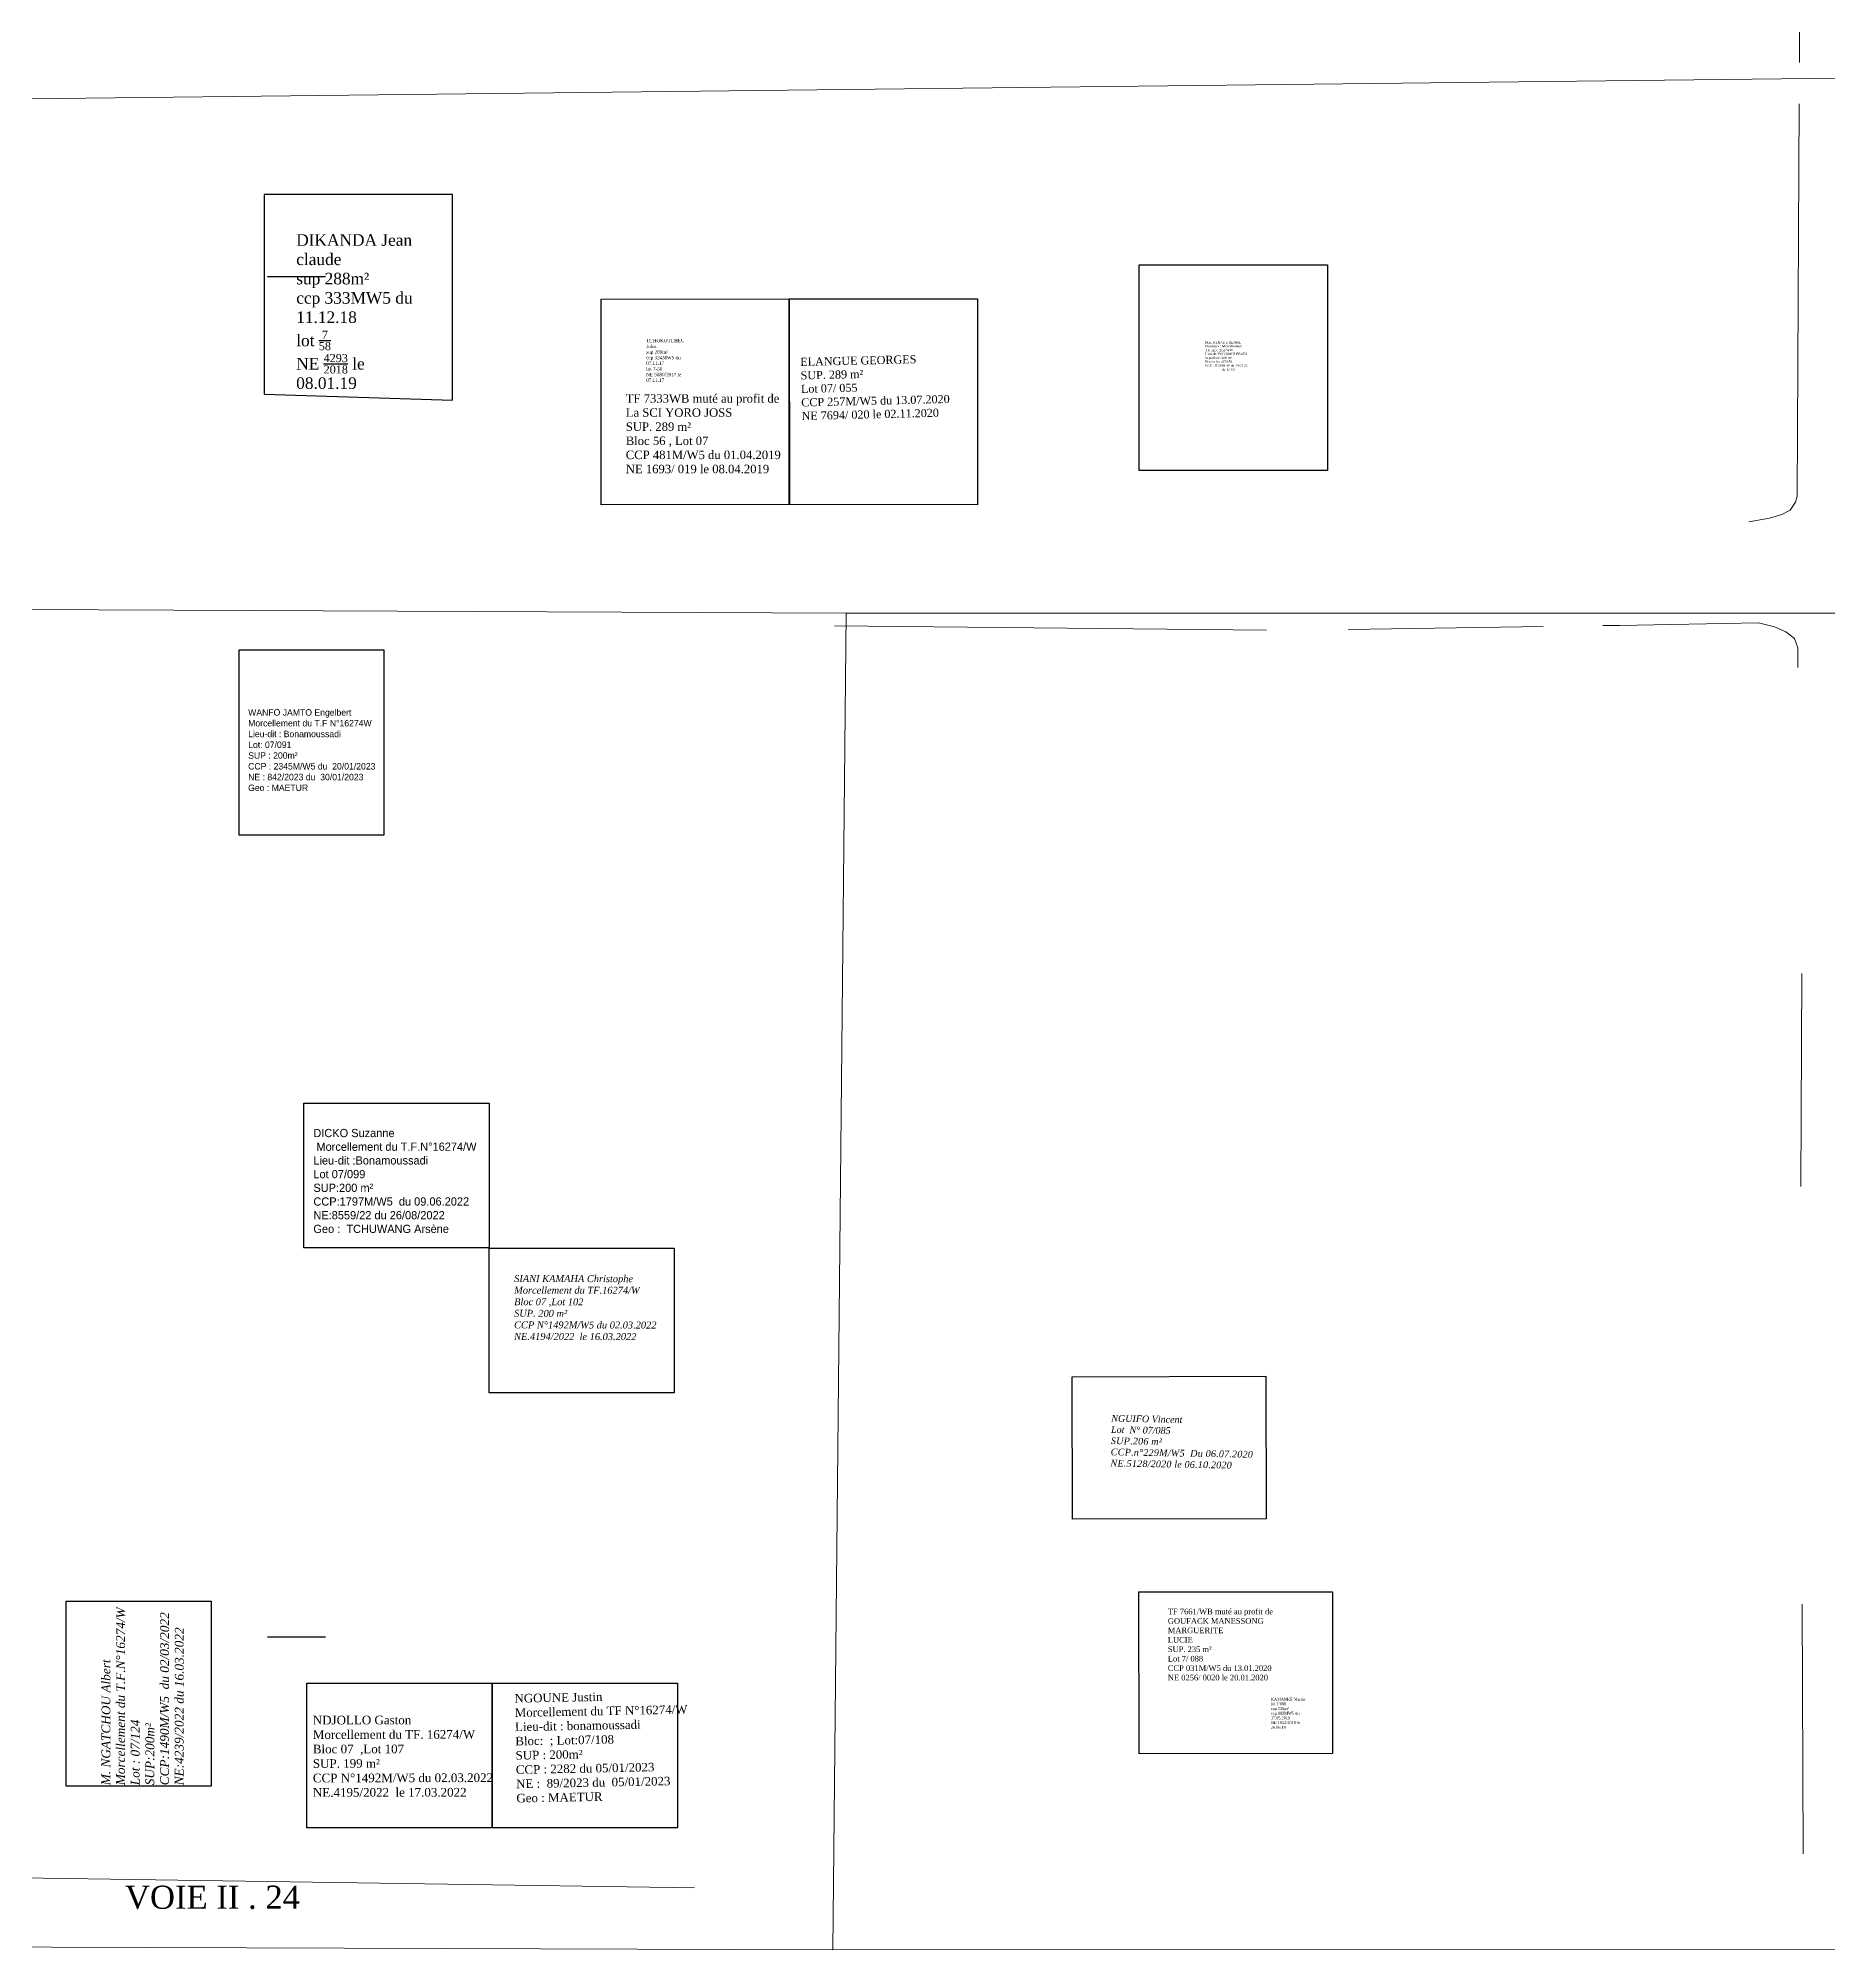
# Model space of a CAD drawing. Header units: millimetres. Extents: x 579832 to 917290, y 449831 to 1452191.
# Drawn here: x 582708.8 to 582863.4, y 451880.5 to 452045.6 of the extents above; entities that cross this region are included whole.
import ezdxf
from ezdxf.enums import TextEntityAlignment as Align

# ---------------------------------------------------------------- set-up
doc = ezdxf.new("R2010")
doc.units = ezdxf.units.MM
doc.header["$LTSCALE"] = 10
doc.layers.add('Cotation Linéaire', color=255, linetype='Continuous')
doc.layers.add('end maj 26 02 2021', color=7, linetype='Continuous')
for name, color, linetype, lineweight in [('drains_fossés', 120, 'Continuous', 20), ('MAJ APRES LE 13.01.2023', 222, 'Continuous', 30), ('Roads_others', 24, 'Continuous', 9)]:
    doc.layers.add(name, color=color, linetype=linetype, lineweight=lineweight)
doc.styles.add('Times 1.0', font='times.ttf', dxfattribs={"width": 0.99, "height": 1})
doc.styles.add('Times 3.0', font='times.ttf', dxfattribs={"width": 0.99, "height": 3})

msp = doc.modelspace()

# ---------------------------------------------------------------- linework, layer by layer
at = {"color": 6}
for p, q in [((582747.74, 451953.61), (582747.75, 451941.11)), ((582747.74, 451953.61), (582747.75, 451941.11)), ((582747.75, 451941.11), (582731.74, 451941.11)), ((582747.75, 451941.11), (582731.74, 451941.11))]:
    msp.add_line(p, q, dxfattribs=at)
at = {"color": 2}
for p, q in [((582747.74, 451953.61), (582747.75, 451941.11)), ((582747.74, 451953.61), (582747.75, 451941.11)), ((582747.74, 451953.61), (582747.75, 451941.11)), ((582747.74, 451953.61), (582747.75, 451941.11)), ((582747.75, 451941.11), (582731.74, 451941.11)), ((582747.75, 451941.11), (582731.74, 451941.11)), ((582747.75, 451941.11), (582731.74, 451941.11)), ((582747.75, 451941.11), (582731.74, 451941.11))]:
    msp.add_line(p, q, dxfattribs=at)
at = {"flags": 128}
msp.add_lwpolyline([(582803.89, 452026.02), (582820.14, 452026.02), (582820.14, 452008.26), (582803.89, 452008.26)], close=True, dxfattribs=at)
msp.add_lwpolyline([(582803.89, 452026.02), (582820.14, 452026.02), (582820.14, 452008.26), (582803.89, 452008.26)], close=True, dxfattribs=at)
msp.add_lwpolyline([(582803.89, 452026.02), (582820.14, 452026.02), (582820.14, 452008.26), (582803.89, 452008.26)], close=True, dxfattribs=at)
msp.add_lwpolyline([(582803.89, 452026.02), (582820.14, 452026.02), (582820.14, 452008.26), (582803.89, 452008.26)], close=True, dxfattribs=at)
msp.add_lwpolyline([(582803.89, 452026.02), (582820.14, 452026.02), (582820.14, 452008.26), (582803.89, 452008.26)], close=True, dxfattribs=at)
msp.add_lwpolyline([(582803.89, 452026.02), (582820.14, 452026.02), (582820.14, 452008.26), (582803.89, 452008.26)], close=True, dxfattribs=at)
msp.add_lwpolyline([(582803.89, 452026.02), (582820.14, 452026.02), (582820.14, 452008.26), (582803.89, 452008.26)], close=True, dxfattribs=at)
msp.add_lwpolyline([(582803.89, 452026.02), (582820.14, 452026.02), (582820.14, 452008.26), (582803.89, 452008.26)], close=True, dxfattribs=at)
at = {"color": 6, "lineweight": 30, "flags": 128}
msp.add_lwpolyline([(582731.74, 451953.62), (582747.74, 451953.61), (582747.75, 451941.11), (582731.74, 451941.11)], close=True, dxfattribs=at)
msp.add_lwpolyline([(582731.74, 451953.62), (582747.74, 451953.61), (582747.75, 451941.11), (582731.74, 451941.11)], close=True, dxfattribs=at)
msp.add_lwpolyline([(582731.74, 451953.62), (582747.74, 451953.61), (582747.75, 451941.11), (582731.74, 451941.11)], close=True, dxfattribs=at)
msp.add_lwpolyline([(582731.74, 451953.62), (582747.74, 451953.61), (582747.75, 451941.11), (582731.74, 451941.11)], close=True, dxfattribs=at)
msp.add_lwpolyline([(582731.74, 451953.62), (582747.74, 451953.61), (582747.75, 451941.11), (582731.74, 451941.11)], close=True, dxfattribs=at)
msp.add_lwpolyline([(582731.74, 451953.62), (582747.74, 451953.61), (582747.75, 451941.11), (582731.74, 451941.11)], close=True, dxfattribs=at)
at = {"color": 5, "flags": 128}
for points in [[(582747.75, 451941.09), (582763.74, 451941.09), (582763.74, 451928.59), (582747.74, 451928.59)], [(582747.75, 451941.09), (582763.74, 451941.09), (582763.74, 451928.59), (582747.74, 451928.59)], [(582747.75, 451941.09), (582763.74, 451941.09), (582763.74, 451928.59), (582747.74, 451928.59)], [(582747.75, 451941.09), (582763.74, 451941.09), (582763.74, 451928.59), (582747.74, 451928.59)], [(582723.73, 451910.62), (582723.73, 451894.62), (582711.23, 451894.62), (582711.23, 451910.62)], [(582723.73, 451910.62), (582723.73, 451894.62), (582711.23, 451894.62), (582711.23, 451910.62)], [(582723.73, 451910.62), (582723.73, 451894.62), (582711.23, 451894.62), (582711.23, 451910.62)], [(582723.73, 451910.62), (582723.73, 451894.62), (582711.23, 451894.62), (582711.23, 451910.62)], [(582732.01, 451903.53), (582748.01, 451903.53), (582748.01, 451891.03), (582732.01, 451891.03)], [(582732.01, 451903.53), (582748.01, 451903.53), (582748.01, 451891.03), (582732.01, 451891.03)], [(582732.01, 451903.53), (582748.01, 451903.53), (582748.01, 451891.03), (582732.01, 451891.03)], [(582732.01, 451903.53), (582748.01, 451903.53), (582748.01, 451891.03), (582732.01, 451891.03)]]:
    msp.add_lwpolyline(points, close=True, dxfattribs=at)
at = {"layer": 'drains_fossés'}
for p, q in [((582777.56, 451994.85), (582814.89, 451994.47)), ((582777.56, 451994.85), (582814.89, 451994.47)), ((582821.94, 451994.53), (582838.76, 451994.78)), ((582821.94, 451994.53), (582838.76, 451994.78)), ((582861.15, 451910.34), (582861.22, 451888.8)), ((582861.15, 451910.34), (582861.22, 451888.8)), ((582693.17, 451886.91), (582765.49, 451885.85)), ((582693.17, 451886.91), (582765.49, 451885.85))]:
    msp.add_line(p, q, dxfattribs=at)
for points in [[(582860.9, 452043.48), (582860.91, 452045.05), (582860.7, 452074.56)], [(582860.9, 452043.48), (582860.91, 452045.05), (582860.7, 452074.56)], [(582856.52, 452003.83), (582858.31, 452004.13), (582859.38, 452004.46), (582860.09, 452004.83), (582860.56, 452005.51), (582860.71, 452006.05), (582860.88, 452039.88), (582860.88, 452039.92)], [(582856.52, 452003.83), (582858.31, 452004.13), (582859.38, 452004.46), (582860.09, 452004.83), (582860.56, 452005.51), (582860.71, 452006.05), (582860.88, 452039.88), (582860.88, 452039.92)], [(582843.92, 451994.86), (582845.36, 451994.87), (582857.36, 451995.1), (582858.75, 451994.74), (582859.73, 451994.32), (582860.49, 451993.75), (582860.76, 451992.94), (582860.77, 451991.24)], [(582843.92, 451994.86), (582845.36, 451994.87), (582857.36, 451995.1), (582858.75, 451994.74), (582859.73, 451994.32), (582860.49, 451993.75), (582860.76, 451992.94), (582860.77, 451991.24)], [(582861.1, 451964.8), (582861.01, 451946.44), (582861.01, 451946.41)], [(582861.1, 451964.8), (582861.01, 451946.44), (582861.01, 451946.41)]]:
    msp.add_lwpolyline(points, dxfattribs=at)
at = {"layer": 'end maj 26 02 2021', "color": 150, "lineweight": -3, "flags": 128}
for points in [[(582744.58, 452032.09), (582728.33, 452032.09), (582728.33, 452014.85), (582744.58, 452014.33)], [(582744.58, 452032.09), (582728.33, 452032.09), (582728.33, 452014.85), (582744.58, 452014.33)], [(582744.58, 452032.09), (582728.33, 452032.09), (582728.33, 452014.85), (582744.58, 452014.33)], [(582744.58, 452032.09), (582728.33, 452032.09), (582728.33, 452014.85), (582744.58, 452014.33)], [(582798.11, 451929.98), (582814.83, 451930.03), (582814.85, 451917.73), (582798.13, 451917.7)], [(582798.11, 451929.98), (582814.83, 451930.03), (582814.85, 451917.73), (582798.13, 451917.7)], [(582798.11, 451929.98), (582814.83, 451930.03), (582814.85, 451917.73), (582798.13, 451917.7)], [(582798.11, 451929.98), (582814.83, 451930.03), (582814.85, 451917.73), (582798.13, 451917.7)]]:
    msp.add_lwpolyline(points, close=True, dxfattribs=at)
at = {"layer": 'end maj 26 02 2021', "flags": 128}
for points in [[(582733.61, 452024.99), (582728.61, 452024.99)], [(582733.61, 452024.99), (582728.61, 452024.99)], [(582733.61, 452024.99), (582728.61, 452024.99)], [(582733.61, 452024.99), (582728.61, 452024.99)], [(582731.11, 451907.49), (582728.61, 451907.49)], [(582731.11, 451907.49), (582728.61, 451907.49)], [(582731.11, 451907.49), (582728.61, 451907.49)], [(582731.11, 451907.49), (582728.61, 451907.49)], [(582733.61, 451907.49), (582731.11, 451907.49)], [(582733.61, 451907.49), (582731.11, 451907.49)], [(582733.61, 451907.49), (582731.11, 451907.49)], [(582733.61, 451907.49), (582731.11, 451907.49)]]:
    msp.add_lwpolyline(points, dxfattribs=at)
at = {"layer": 'end maj 26 02 2021', "color": 3, "lineweight": -3, "flags": 128}
msp.add_lwpolyline([(582773.67, 452023.07), (582773.68, 452005.32), (582757.43, 452005.3), (582757.41, 452023.05)], close=True, dxfattribs=at)
msp.add_lwpolyline([(582773.67, 452023.07), (582773.68, 452005.32), (582757.43, 452005.3), (582757.41, 452023.05)], close=True, dxfattribs=at)
msp.add_lwpolyline([(582773.67, 452023.07), (582773.68, 452005.32), (582757.43, 452005.3), (582757.41, 452023.05)], close=True, dxfattribs=at)
msp.add_lwpolyline([(582773.67, 452023.07), (582773.68, 452005.32), (582757.43, 452005.3), (582757.41, 452023.05)], close=True, dxfattribs=at)
at = {"layer": 'end maj 26 02 2021', "color": 150, "linetype": 'ByBlock', "lineweight": -3, "ltscale": 0.0014, "flags": 128}
msp.add_lwpolyline([(582789.92, 452023.07), (582789.92, 452005.3), (582773.66, 452005.32), (582773.67, 452023.07)], close=True, dxfattribs=at)
msp.add_lwpolyline([(582789.92, 452023.07), (582789.92, 452005.3), (582773.66, 452005.32), (582773.67, 452023.07)], close=True, dxfattribs=at)
msp.add_lwpolyline([(582789.92, 452023.07), (582789.92, 452005.3), (582773.66, 452005.32), (582773.67, 452023.07)], close=True, dxfattribs=at)
msp.add_lwpolyline([(582789.92, 452023.07), (582789.92, 452005.3), (582773.66, 452005.32), (582773.67, 452023.07)], close=True, dxfattribs=at)
at = {"layer": 'end maj 26 02 2021', "color": 3, "flags": 128}
msp.add_lwpolyline([(582820.57, 451897.44), (582803.89, 451897.41), (582803.86, 451911.41), (582820.57, 451911.41), (582820.57, 451897.44), (582803.89, 451897.41)], dxfattribs=at)
msp.add_lwpolyline([(582820.57, 451897.44), (582803.89, 451897.41), (582803.86, 451911.41), (582820.57, 451911.41), (582820.57, 451897.44), (582803.89, 451897.41)], dxfattribs=at)
msp.add_lwpolyline([(582820.57, 451897.44), (582803.89, 451897.41), (582803.86, 451911.41), (582820.57, 451911.41), (582820.57, 451897.44), (582803.89, 451897.41)], dxfattribs=at)
msp.add_lwpolyline([(582820.57, 451897.44), (582803.89, 451897.41), (582803.86, 451911.41), (582820.57, 451911.41), (582820.57, 451897.44), (582803.89, 451897.41)], dxfattribs=at)
at = {"layer": 'end maj 26 02 2021', "color": 150, "flags": 128}
msp.add_lwpolyline([(582819.67, 451897.44), (582803.89, 451897.41), (582803.86, 451911.41), (582820.57, 451911.41)], dxfattribs=at)
msp.add_lwpolyline([(582819.67, 451897.44), (582803.89, 451897.41), (582803.86, 451911.41), (582820.57, 451911.41)], dxfattribs=at)
msp.add_lwpolyline([(582819.67, 451897.44), (582803.89, 451897.41), (582803.86, 451911.41), (582820.57, 451911.41)], dxfattribs=at)
msp.add_lwpolyline([(582819.67, 451897.44), (582803.89, 451897.41), (582803.86, 451911.41), (582820.57, 451911.41)], dxfattribs=at)
at = {"layer": 'MAJ APRES LE 13.01.2023', "lineweight": 30, "flags": 128}
msp.add_lwpolyline([(582726.15, 451992.77), (582738.65, 451992.77), (582738.65, 451976.77), (582726.15, 451976.77)], close=True, dxfattribs=at)
msp.add_lwpolyline([(582726.15, 451992.77), (582738.65, 451992.77), (582738.65, 451976.77), (582726.15, 451976.77)], close=True, dxfattribs=at)
at = {"layer": 'MAJ APRES LE 13.01.2023', "flags": 128}
msp.add_lwpolyline([(582748.01, 451903.53), (582764.01, 451903.53), (582764.01, 451891.03), (582748.01, 451891.03)], close=True, dxfattribs=at)
msp.add_lwpolyline([(582748.01, 451903.53), (582764.01, 451903.53), (582764.01, 451891.03), (582748.01, 451891.03)], close=True, dxfattribs=at)
at = {"layer": 'Roads_others'}
for p, q in [((582655.02, 452039.75), (582869.65, 452042.2)), ((582655.02, 452039.75), (582869.65, 452042.2)), ((582778.58, 451995.92), (582777.42, 451880.5)), ((582778.58, 451995.92), (582777.42, 451880.5))]:
    msp.add_line(p, q, dxfattribs=at)
for points in [[(582870.12, 451995.93), (582778.58, 451995.92), (582655.9, 451996.47)], [(582870.12, 451995.93), (582778.58, 451995.92), (582655.9, 451996.47)], [(582867.69, 451880.53), (582777.42, 451880.5), (582701.5, 451880.75), (582655.03, 451881.66), (582561.38, 451882.17)], [(582867.69, 451880.53), (582777.42, 451880.5), (582701.5, 451880.75), (582655.03, 451881.66), (582561.38, 451882.17)]]:
    msp.add_lwpolyline(points, dxfattribs=at)

# ---------------------------------------------------------------- texts
at = {"color": 7, "insert": (582809.57, 452019.42), "char_height": 0.2, "width": 19.4299, "attachment_point": 1}
msp.add_mtext('\\A1;{\\fTimes New Roman|b0|i0|c0|p18;Nom KENNE ETIENNE\\PProcédure : Morcellement\\PT.F mère :16274/W\\PLieu-dit :BONAMOUSSADI\\PSuperficie :289  m²\\PBloc et lot : 07/053 \\PCCP : 1530 M/W du 14 03 22\\PN.E :4914   du 17 03 22\\PNom du Géo : MAETUR}', dxfattribs=at)
msp.add_mtext('\\A1;{\\fTimes New Roman|b0|i0|c0|p18;Nom KENNE ETIENNE\\PProcédure : Morcellement\\PT.F mère :16274/W\\PLieu-dit :BONAMOUSSADI\\PSuperficie :289  m²\\PBloc et lot : 07/053 \\PCCP : 1530 M/W du 14 03 22\\PN.E :4914   du 17 03 22\\PNom du Géo : MAETUR}', dxfattribs=at)
msp.add_mtext('\\A1;{\\fTimes New Roman|b0|i0|c0|p18;Nom KENNE ETIENNE\\PProcédure : Morcellement\\PT.F mère :16274/W\\PLieu-dit :BONAMOUSSADI\\PSuperficie :289  m²\\PBloc et lot : 07/053 \\PCCP : 1530 M/W du 14 03 22\\PN.E :4914   du 17 03 22\\PNom du Géo : MAETUR}', dxfattribs=at)
msp.add_mtext('\\A1;{\\fTimes New Roman|b0|i0|c0|p18;Nom KENNE ETIENNE\\PProcédure : Morcellement\\PT.F mère :16274/W\\PLieu-dit :BONAMOUSSADI\\PSuperficie :289  m²\\PBloc et lot : 07/053 \\PCCP : 1530 M/W du 14 03 22\\PN.E :4914   du 17 03 22\\PNom du Géo : MAETUR}', dxfattribs=at)
msp.add_mtext('\\A1;{\\fTimes New Roman|b0|i0|c0|p18;Nom KENNE ETIENNE\\PProcédure : Morcellement\\PT.F mère :16274/W\\PLieu-dit :BONAMOUSSADI\\PSuperficie :289  m²\\PBloc et lot : 07/053 \\PCCP : 1530 M/W du 14 03 22\\PN.E :4914   du 17 03 22\\PNom du Géo : MAETUR}', dxfattribs=at)
msp.add_mtext('\\A1;{\\fTimes New Roman|b0|i0|c0|p18;Nom KENNE ETIENNE\\PProcédure : Morcellement\\PT.F mère :16274/W\\PLieu-dit :BONAMOUSSADI\\PSuperficie :289  m²\\PBloc et lot : 07/053 \\PCCP : 1530 M/W du 14 03 22\\PN.E :4914   du 17 03 22\\PNom du Géo : MAETUR}', dxfattribs=at)
msp.add_mtext('\\A1;{\\fTimes New Roman|b0|i0|c0|p18;Nom KENNE ETIENNE\\PProcédure : Morcellement\\PT.F mère :16274/W\\PLieu-dit :BONAMOUSSADI\\PSuperficie :289  m²\\PBloc et lot : 07/053 \\PCCP : 1530 M/W du 14 03 22\\PN.E :4914   du 17 03 22\\PNom du Géo : MAETUR}', dxfattribs=at)
msp.add_mtext('\\A1;{\\fTimes New Roman|b0|i0|c0|p18;Nom KENNE ETIENNE\\PProcédure : Morcellement\\PT.F mère :16274/W\\PLieu-dit :BONAMOUSSADI\\PSuperficie :289  m²\\PBloc et lot : 07/053 \\PCCP : 1530 M/W du 14 03 22\\PN.E :4914   du 17 03 22\\PNom du Géo : MAETUR}', dxfattribs=at)
at = {"color": 2, "insert": (582732.57, 451951.39), "char_height": 0.7095, "width": 44.8092, "attachment_point": 1, "rotation": 0.0215}
msp.add_mtext('{\\C7;DICKO Suzanne\\P} {\\C1;Morcellement du T.F.N°16274/W\\P\\C7;Lieu-dit :Bonamoussadi \\PLot 07/099\\PSUP:200 m²\\PCCP:1797M/W5  du 09.06.2022\\PNE:8559/22 du 26/08/2022\\P\\C1;Geo :  TCHUWANG Arsène}', dxfattribs=at)
msp.add_mtext('{\\C7;DICKO Suzanne\\P} {\\C1;Morcellement du T.F.N°16274/W\\P\\C7;Lieu-dit :Bonamoussadi \\PLot 07/099\\PSUP:200 m²\\PCCP:1797M/W5  du 09.06.2022\\PNE:8559/22 du 26/08/2022\\P\\C1;Geo :  TCHUWANG Arsène}', dxfattribs=at)
at = {"color": 7, "insert": (582714.27, 451894.71), "char_height": 0.7594, "width": 15.5285, "attachment_point": 1, "rotation": 89.9581}
msp.add_mtext('{\\fTimes New Roman|b0|i1|c0|p18;M. NGATCHOU Albert\\P\\C1;Morcellement du T.F.N°16274/W \\P\\C7;Lot : 07/124\\PSUP:200m²\\PCCP:1490M/W5  du 02/03/2022 \\PNE:4239/2022 du 16.03.2022}', dxfattribs=at)
msp.add_mtext('{\\fTimes New Roman|b0|i1|c0|p18;M. NGATCHOU Albert\\P\\C1;Morcellement du T.F.N°16274/W \\P\\C7;Lot : 07/124\\PSUP:200m²\\PCCP:1490M/W5  du 02/03/2022 \\PNE:4239/2022 du 16.03.2022}', dxfattribs=at)
msp.add_mtext('{\\fTimes New Roman|b0|i1|c0|p18;M. NGATCHOU Albert\\P\\C1;Morcellement du T.F.N°16274/W \\P\\C7;Lot : 07/124\\PSUP:200m²\\PCCP:1490M/W5  du 02/03/2022 \\PNE:4239/2022 du 16.03.2022}', dxfattribs=at)
msp.add_mtext('{\\fTimes New Roman|b0|i1|c0|p18;M. NGATCHOU Albert\\P\\C1;Morcellement du T.F.N°16274/W \\P\\C7;Lot : 07/124\\PSUP:200m²\\PCCP:1490M/W5  du 02/03/2022 \\PNE:4239/2022 du 16.03.2022}', dxfattribs=at)
at = {"layer": 'Cotation Linéaire', "lineweight": 30, "style": 'Times 3.0', "width": 0.99}
msp.add_text('VOIE II . 24', height=2, dxfattribs=at).set_placement((582723.86, 451884.04), align=Align.CENTER)
msp.add_text('VOIE II . 24', height=2, dxfattribs=at).set_placement((582723.86, 451884.04), align=Align.CENTER)
at = {"layer": 'end maj 26 02 2021', "color": 150, "linetype": 'ByBlock', "lineweight": -3, "ltscale": 0.0014, "attachment_point": 1, "style": 'Times 1.0'}
for s, insert, char_height, width in [('\\A1;DIKANDA Jean claude\\Psup 288m²\\Pccp 333MW5 du 11.12.18\\Plot {\\H0.7x;\\S7/58;}\\PNE {\\H0.7x;\\S4293/2018;} le 08.01.19', (582731.09, 452028.66), 1, 10.4507), ('\\A1;DIKANDA Jean claude\\Psup 288m²\\Pccp 333MW5 du 11.12.18\\Plot {\\H0.7x;\\S7/58;}\\PNE {\\H0.7x;\\S4293/2018;} le 08.01.19', (582731.09, 452028.66), 1, 10.4507), ('\\A1;DIKANDA Jean claude\\Psup 288m²\\Pccp 333MW5 du 11.12.18\\Plot {\\H0.7x;\\S7/58;}\\PNE {\\H0.7x;\\S4293/2018;} le 08.01.19', (582731.09, 452028.66), 1, 10.4507), ('\\A1;DIKANDA Jean claude\\Psup 288m²\\Pccp 333MW5 du 11.12.18\\Plot {\\H0.7x;\\S7/58;}\\PNE {\\H0.7x;\\S4293/2018;} le 08.01.19', (582731.09, 452028.66), 1, 10.4507), ('TCHOKOTCHEU Jules\\Psup 289m²\\Pccp 324MW5 du 07.11.17\\Plot 7-56\\PNE 5880/2017 le 07.11.17', (582761.31, 452019.62), 0.2932, 3.9207), ('TCHOKOTCHEU Jules\\Psup 289m²\\Pccp 324MW5 du 07.11.17\\Plot 7-56\\PNE 5880/2017 le 07.11.17', (582761.31, 452019.62), 0.2932, 3.9207), ('TCHOKOTCHEU Jules\\Psup 289m²\\Pccp 324MW5 du 07.11.17\\Plot 7-56\\PNE 5880/2017 le 07.11.17', (582761.31, 452019.62), 0.2932, 3.9207), ('TCHOKOTCHEU Jules\\Psup 289m²\\Pccp 324MW5 du 07.11.17\\Plot 7-56\\PNE 5880/2017 le 07.11.17', (582761.31, 452019.62), 0.2932, 3.9207), ('{\\fTimes New Roman|b0|i0|c186|p18;\\C1;TF 7661/WB muté\\fTimes New Roman|b0|i0|c0|p18; au profit de\\P\\C256;GOUFACK MANESSONG MARGUERITE\\PLUCIE\\PSUP. 235 m²\\PLot 7/ 088\\PCCP 031M/W5 du 13.01.2020\\PNE 0256/ 0020 le 20.01.2020\\fTimes New Roman|b0|i0|c186|p18;\\C1; }', (582806.36, 451909.96), 0.4891, 12.4479), ('{\\fTimes New Roman|b0|i0|c186|p18;\\C1;TF 7661/WB muté\\fTimes New Roman|b0|i0|c0|p18; au profit de\\P\\C256;GOUFACK MANESSONG MARGUERITE\\PLUCIE\\PSUP. 235 m²\\PLot 7/ 088\\PCCP 031M/W5 du 13.01.2020\\PNE 0256/ 0020 le 20.01.2020\\fTimes New Roman|b0|i0|c186|p18;\\C1; }', (582806.36, 451909.96), 0.4891, 12.4479), ('{\\fTimes New Roman|b0|i0|c186|p18;\\C1;TF 7661/WB muté\\fTimes New Roman|b0|i0|c0|p18; au profit de\\P\\C256;GOUFACK MANESSONG MARGUERITE\\PLUCIE\\PSUP. 235 m²\\PLot 7/ 088\\PCCP 031M/W5 du 13.01.2020\\PNE 0256/ 0020 le 20.01.2020\\fTimes New Roman|b0|i0|c186|p18;\\C1; }', (582806.36, 451909.96), 0.4891, 12.4479), ('{\\fTimes New Roman|b0|i0|c186|p18;\\C1;TF 7661/WB muté\\fTimes New Roman|b0|i0|c0|p18; au profit de\\P\\C256;GOUFACK MANESSONG MARGUERITE\\PLUCIE\\PSUP. 235 m²\\PLot 7/ 088\\PCCP 031M/W5 du 13.01.2020\\PNE 0256/ 0020 le 20.01.2020\\fTimes New Roman|b0|i0|c186|p18;\\C1; }', (582806.36, 451909.96), 0.4891, 12.4479), ('KAMANKE Martin \\Plot 7/088\\Psup 235m²\\Pccp 089MW5 du 17.05.2018\\PNE 1932/2018 le 26.06.18', (582815.26, 451902.27), 0.2432, 2.8741), ('KAMANKE Martin \\Plot 7/088\\Psup 235m²\\Pccp 089MW5 du 17.05.2018\\PNE 1932/2018 le 26.06.18', (582815.26, 451902.27), 0.2432, 2.8741), ('KAMANKE Martin \\Plot 7/088\\Psup 235m²\\Pccp 089MW5 du 17.05.2018\\PNE 1932/2018 le 26.06.18', (582815.26, 451902.27), 0.2432, 2.8741), ('KAMANKE Martin \\Plot 7/088\\Psup 235m²\\Pccp 089MW5 du 17.05.2018\\PNE 1932/2018 le 26.06.18', (582815.26, 451902.27), 0.2432, 2.8741)]:
    msp.add_mtext(s, dxfattribs=dict(at, insert=insert, char_height=char_height, width=width))
for s, insert, char_height, width, rotation in [('{\\C256;ELANGUE GEORGES\\PSUP. 289 m²\\PLot 07/ 055\\PCCP 257M/W5 du 13.07.2020\\PNE 7694/ 020 le 02.11.2020}', (582774.61, 452017.98), 0.7, 43.5661, 1.3666), ('{\\C256;ELANGUE GEORGES\\PSUP. 289 m²\\PLot 07/ 055\\PCCP 257M/W5 du 13.07.2020\\PNE 7694/ 020 le 02.11.2020}', (582774.61, 452017.98), 0.7, 43.5661, 1.3666), ('{\\C256;ELANGUE GEORGES\\PSUP. 289 m²\\PLot 07/ 055\\PCCP 257M/W5 du 13.07.2020\\PNE 7694/ 020 le 02.11.2020}', (582774.61, 452017.98), 0.7, 43.5661, 1.3666), ('{\\C256;ELANGUE GEORGES\\PSUP. 289 m²\\PLot 07/ 055\\PCCP 257M/W5 du 13.07.2020\\PNE 7694/ 020 le 02.11.2020}', (582774.61, 452017.98), 0.7, 43.5661, 1.3666), ('{\\fTimes New Roman|b0|i1|c0|p18;\\C256;SIANI KAMAHA Christophe\\P\\C1;Morcellement du TF.16274/W\\C256;\\PBloc 07 ,Lot 102\\P\\fTimes New Roman|b0|i1|c186|p18;SUP. \\fTimes New Roman|b0|i1|c0|p18;200 m²\\PCCP N%%D1492M/W5 du 02.03.2022\\PNE.4194/2022  le 16.03.2022}', (582749.91, 451938.77), 0.6, 15.5474, 359.9092), ('{\\fTimes New Roman|b0|i1|c0|p18;\\C256;SIANI KAMAHA Christophe\\P\\C1;Morcellement du TF.16274/W\\C256;\\PBloc 07 ,Lot 102\\P\\fTimes New Roman|b0|i1|c186|p18;SUP. \\fTimes New Roman|b0|i1|c0|p18;200 m²\\PCCP N%%D1492M/W5 du 02.03.2022\\PNE.4194/2022  le 16.03.2022}', (582749.91, 451938.77), 0.6, 15.5474, 359.9092), ('{\\fTimes New Roman|b0|i1|c0|p18;\\C256;SIANI KAMAHA Christophe\\P\\C1;Morcellement du TF.16274/W\\C256;\\PBloc 07 ,Lot 102\\P\\fTimes New Roman|b0|i1|c186|p18;SUP. \\fTimes New Roman|b0|i1|c0|p18;200 m²\\PCCP N%%D1492M/W5 du 02.03.2022\\PNE.4194/2022  le 16.03.2022}', (582749.91, 451938.77), 0.6, 15.5474, 359.9092), ('{\\fTimes New Roman|b0|i1|c0|p18;\\C256;SIANI KAMAHA Christophe\\P\\C1;Morcellement du TF.16274/W\\C256;\\PBloc 07 ,Lot 102\\P\\fTimes New Roman|b0|i1|c186|p18;SUP. \\fTimes New Roman|b0|i1|c0|p18;200 m²\\PCCP N%%D1492M/W5 du 02.03.2022\\PNE.4194/2022  le 16.03.2022}', (582749.91, 451938.77), 0.6, 15.5474, 359.9092), ('{\\fTimes New Roman|b0|i1|c0|p18;\\C7;NGUIFO Vincent\\P\\fTimes New Roman|b0|i1|c186|p18;Lot  N° \\fTimes New Roman|b0|i1|c0|p18;07/085\\P\\fTimes New Roman|b0|i1|c186|p18;\\T1.05;SUP.\\fTimes New Roman|b0|i1|c0|p18;206 m\\fTimes New Roman|b0|i1|c186|p18;²\\PCCP.n°2\\fTimes New Roman|b0|i1|c0|p18;29\\fTimes New Roman|b0|i1|c186|p18;M/W\\fTimes New Roman|b0|i1|c0|p18;5 \\fTimes New Roman|b0|i1|c186|p18; Du 0\\fTimes New Roman|b0|i1|c0|p18;6.\\fTimes New Roman|b0|i1|c186|p18;07.2020\\PNE.5\\fTimes New Roman|b0|i1|c0|p18;128\\fTimes New Roman|b0|i1|c186|p18;/2020 le 06.10.2020}', (582801.48, 451926.69), 0.58, 55.3712, 358.985), ('{\\fTimes New Roman|b0|i1|c0|p18;\\C7;NGUIFO Vincent\\P\\fTimes New Roman|b0|i1|c186|p18;Lot  N° \\fTimes New Roman|b0|i1|c0|p18;07/085\\P\\fTimes New Roman|b0|i1|c186|p18;\\T1.05;SUP.\\fTimes New Roman|b0|i1|c0|p18;206 m\\fTimes New Roman|b0|i1|c186|p18;²\\PCCP.n°2\\fTimes New Roman|b0|i1|c0|p18;29\\fTimes New Roman|b0|i1|c186|p18;M/W\\fTimes New Roman|b0|i1|c0|p18;5 \\fTimes New Roman|b0|i1|c186|p18; Du 0\\fTimes New Roman|b0|i1|c0|p18;6.\\fTimes New Roman|b0|i1|c186|p18;07.2020\\PNE.5\\fTimes New Roman|b0|i1|c0|p18;128\\fTimes New Roman|b0|i1|c186|p18;/2020 le 06.10.2020}', (582801.48, 451926.69), 0.58, 55.3712, 358.985), ('{\\fTimes New Roman|b0|i1|c0|p18;\\C7;NGUIFO Vincent\\P\\fTimes New Roman|b0|i1|c186|p18;Lot  N° \\fTimes New Roman|b0|i1|c0|p18;07/085\\P\\fTimes New Roman|b0|i1|c186|p18;\\T1.05;SUP.\\fTimes New Roman|b0|i1|c0|p18;206 m\\fTimes New Roman|b0|i1|c186|p18;²\\PCCP.n°2\\fTimes New Roman|b0|i1|c0|p18;29\\fTimes New Roman|b0|i1|c186|p18;M/W\\fTimes New Roman|b0|i1|c0|p18;5 \\fTimes New Roman|b0|i1|c186|p18; Du 0\\fTimes New Roman|b0|i1|c0|p18;6.\\fTimes New Roman|b0|i1|c186|p18;07.2020\\PNE.5\\fTimes New Roman|b0|i1|c0|p18;128\\fTimes New Roman|b0|i1|c186|p18;/2020 le 06.10.2020}', (582801.48, 451926.69), 0.58, 55.3712, 358.985), ('{\\fTimes New Roman|b0|i1|c0|p18;\\C7;NGUIFO Vincent\\P\\fTimes New Roman|b0|i1|c186|p18;Lot  N° \\fTimes New Roman|b0|i1|c0|p18;07/085\\P\\fTimes New Roman|b0|i1|c186|p18;\\T1.05;SUP.\\fTimes New Roman|b0|i1|c0|p18;206 m\\fTimes New Roman|b0|i1|c186|p18;²\\PCCP.n°2\\fTimes New Roman|b0|i1|c0|p18;29\\fTimes New Roman|b0|i1|c186|p18;M/W\\fTimes New Roman|b0|i1|c0|p18;5 \\fTimes New Roman|b0|i1|c186|p18; Du 0\\fTimes New Roman|b0|i1|c0|p18;6.\\fTimes New Roman|b0|i1|c186|p18;07.2020\\PNE.5\\fTimes New Roman|b0|i1|c0|p18;128\\fTimes New Roman|b0|i1|c186|p18;/2020 le 06.10.2020}', (582801.48, 451926.69), 0.58, 55.3712, 358.985), ('{\\C256;NDJOLLO Gaston \\P\\C1;Morcellement du TF. 16274/W\\C256;\\PBloc 07  ,Lot 107\\P\\fTimes New Roman|b0|i0|c186|p18;SUP. \\fTimes New Roman|b0|i0|c0|p18;199 m²\\PCCP N%%D1492M/W5 du 02.03.2022\\PNE.4195/2022  le 17.03.2022}', (582732.52, 451900.71), 0.75, 15.5474, 0.0981), ('{\\C256;NDJOLLO Gaston \\P\\C1;Morcellement du TF. 16274/W\\C256;\\PBloc 07  ,Lot 107\\P\\fTimes New Roman|b0|i0|c186|p18;SUP. \\fTimes New Roman|b0|i0|c0|p18;199 m²\\PCCP N%%D1492M/W5 du 02.03.2022\\PNE.4195/2022  le 17.03.2022}', (582732.52, 451900.71), 0.75, 15.5474, 0.0981)]:
    msp.add_mtext(s, dxfattribs=dict(at, insert=insert, char_height=char_height, width=width, rotation=rotation))
at = {"layer": 'end maj 26 02 2021', "color": 3, "linetype": 'ByBlock', "lineweight": -3, "ltscale": 0.0014, "insert": (582759.55, 452014.84), "char_height": 0.73065, "width": 37.0583, "attachment_point": 1, "style": 'Times 1.0'}
msp.add_mtext('{\\fTimes New Roman|b0|i0|c186|p18;\\C1;TF \\fTimes New Roman|b0|i0|c0|p18;7333\\fTimes New Roman|b0|i0|c186|p18;WB muté au profit de\\P\\C256;La SCI YORO JOSS\\PSUP. \\fTimes New Roman|b0|i0|c0|p18;289\\fTimes New Roman|b0|i0|c186|p18; m²\\PBloc \\fTimes New Roman|b0|i0|c0|p18;56\\fTimes New Roman|b0|i0|c186|p18; , Lot 0\\fTimes New Roman|b0|i0|c0|p18;7\\fTimes New Roman|b0|i0|c186|p18;\\PCCP 48\\fTimes New Roman|b0|i0|c0|p18;1\\fTimes New Roman|b0|i0|c186|p18;M/W5 du 01.04.2019\\PNE 169\\fTimes New Roman|b0|i0|c0|p18;3\\fTimes New Roman|b0|i0|c186|p18;/ 019 le 08.04.2019}', dxfattribs=at)
msp.add_mtext('{\\fTimes New Roman|b0|i0|c186|p18;\\C1;TF \\fTimes New Roman|b0|i0|c0|p18;7333\\fTimes New Roman|b0|i0|c186|p18;WB muté au profit de\\P\\C256;La SCI YORO JOSS\\PSUP. \\fTimes New Roman|b0|i0|c0|p18;289\\fTimes New Roman|b0|i0|c186|p18; m²\\PBloc \\fTimes New Roman|b0|i0|c0|p18;56\\fTimes New Roman|b0|i0|c186|p18; , Lot 0\\fTimes New Roman|b0|i0|c0|p18;7\\fTimes New Roman|b0|i0|c186|p18;\\PCCP 48\\fTimes New Roman|b0|i0|c0|p18;1\\fTimes New Roman|b0|i0|c186|p18;M/W5 du 01.04.2019\\PNE 169\\fTimes New Roman|b0|i0|c0|p18;3\\fTimes New Roman|b0|i0|c186|p18;/ 019 le 08.04.2019}', dxfattribs=at)
msp.add_mtext('{\\fTimes New Roman|b0|i0|c186|p18;\\C1;TF \\fTimes New Roman|b0|i0|c0|p18;7333\\fTimes New Roman|b0|i0|c186|p18;WB muté au profit de\\P\\C256;La SCI YORO JOSS\\PSUP. \\fTimes New Roman|b0|i0|c0|p18;289\\fTimes New Roman|b0|i0|c186|p18; m²\\PBloc \\fTimes New Roman|b0|i0|c0|p18;56\\fTimes New Roman|b0|i0|c186|p18; , Lot 0\\fTimes New Roman|b0|i0|c0|p18;7\\fTimes New Roman|b0|i0|c186|p18;\\PCCP 48\\fTimes New Roman|b0|i0|c0|p18;1\\fTimes New Roman|b0|i0|c186|p18;M/W5 du 01.04.2019\\PNE 169\\fTimes New Roman|b0|i0|c0|p18;3\\fTimes New Roman|b0|i0|c186|p18;/ 019 le 08.04.2019}', dxfattribs=at)
msp.add_mtext('{\\fTimes New Roman|b0|i0|c186|p18;\\C1;TF \\fTimes New Roman|b0|i0|c0|p18;7333\\fTimes New Roman|b0|i0|c186|p18;WB muté au profit de\\P\\C256;La SCI YORO JOSS\\PSUP. \\fTimes New Roman|b0|i0|c0|p18;289\\fTimes New Roman|b0|i0|c186|p18; m²\\PBloc \\fTimes New Roman|b0|i0|c0|p18;56\\fTimes New Roman|b0|i0|c186|p18; , Lot 0\\fTimes New Roman|b0|i0|c0|p18;7\\fTimes New Roman|b0|i0|c186|p18;\\PCCP 48\\fTimes New Roman|b0|i0|c0|p18;1\\fTimes New Roman|b0|i0|c186|p18;M/W5 du 01.04.2019\\PNE 169\\fTimes New Roman|b0|i0|c0|p18;3\\fTimes New Roman|b0|i0|c186|p18;/ 019 le 08.04.2019}', dxfattribs=at)
at = {"layer": 'MAJ APRES LE 13.01.2023', "lineweight": 30, "insert": (582726.94, 451987.64), "char_height": 0.558, "width": 12.6645, "attachment_point": 1, "rotation": 359.9877}
msp.add_mtext('{\\C7;WANFO JAMTO Engelbert} \\P{\\C1;Morcellement du T.F N°16274W     \\P\\C7;Lieu-dit : Bonamoussadi\\PLot: 07/091\\PSUP : 200m²\\PCCP : 2345M/W5 du  20/01/2023\\PNE : 842/2023 du  30/01/2023\\P\\C1;Geo : MAETUR}', dxfattribs=at)
msp.add_mtext('{\\C7;WANFO JAMTO Engelbert} \\P{\\C1;Morcellement du T.F N°16274W     \\P\\C7;Lieu-dit : Bonamoussadi\\PLot: 07/091\\PSUP : 200m²\\PCCP : 2345M/W5 du  20/01/2023\\PNE : 842/2023 du  30/01/2023\\P\\C1;Geo : MAETUR}', dxfattribs=at)
at = {"layer": 'MAJ APRES LE 13.01.2023', "insert": (582749.93, 451902.58), "char_height": 0.7389, "width": 14.5417, "attachment_point": 1, "rotation": 1.1074}
msp.add_mtext('{\\fTimes New Roman|b0|i0|c0|p18;NGOUNE Justin\\P\\C1;Morcellement du TF N°16274/W       \\P\\C256;Lieu-dit : bonamoussadi\\PBloc:  ; Lot:07/108\\PSUP : 200m²\\PCCP : 2282 du 05/01/2023 \\PNE :  89/2023 du  05/01/2023\\P\\C1;Geo : MAETUR}', dxfattribs=at)
msp.add_mtext('{\\fTimes New Roman|b0|i0|c0|p18;NGOUNE Justin\\P\\C1;Morcellement du TF N°16274/W       \\P\\C256;Lieu-dit : bonamoussadi\\PBloc:  ; Lot:07/108\\PSUP : 200m²\\PCCP : 2282 du 05/01/2023 \\PNE :  89/2023 du  05/01/2023\\P\\C1;Geo : MAETUR}', dxfattribs=at)

doc.saveas('drawing.dxf')
